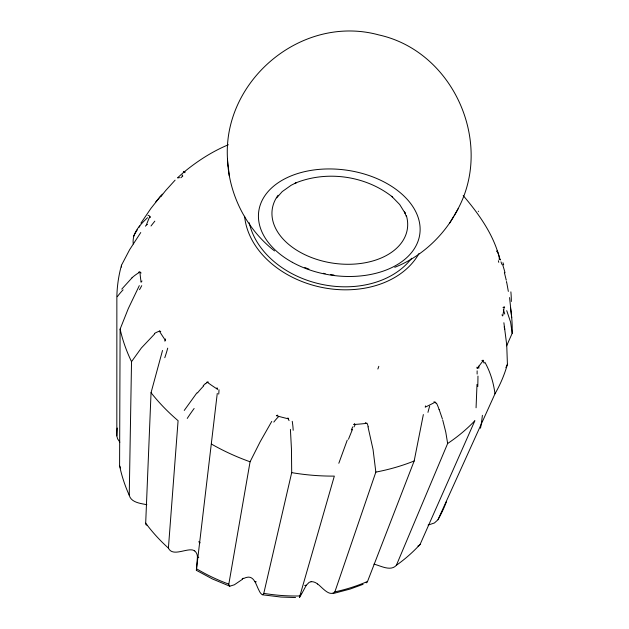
<?xml version="1.0" encoding="UTF-8"?>
<svg xmlns="http://www.w3.org/2000/svg" width="629" height="629" viewBox="0 0 629 629"><rect width="100%" height="100%" fill="white"/><g stroke="black" fill="none" stroke-linecap="round" stroke-linejoin="round"><path stroke-width="0.94" d="M119.872 442.187L117.607 438.838L116.829 435.968L116.86 296.503A199.307 159.624 12.2 0 1 121.491 265.226L129.621 249.713L140.754 232.533M477.128 374.066L477.128 370.851M120.469 467.976L119.589 465.727L120.115 329.109L128.308 308.548L139.316 285.629M120.115 329.109A199.307 159.624 12.2 0 0 131.532 361.644L129.244 495.243C131.044 502.524 140.637 503.467 146.824 504.686M121.483 267.089L121.491 265.226M243.659 578.57A15.159 14.294 11.4 0 1 245.271 577.823A13.406 12.635 11.2 0 1 246.277 577.477C254.202 575.071 256.137 585.253 259.022 590.419C259.628 592.188 262.804 597.039 263.787 593.359L291.699 472.631L291.455 449.035L290.409 429.363M133.262 243.942C131.783 233.147 140.275 224.569 147.54 217.705M228.288 166.984C217.139 85.182 299.2 13.123 378.8 34.917C455.931 51.892 496.312 148.766 454.122 215.543M477.002 384.413L476.067 407.773M428.097 525.089L434.403 522.982L437.941 519.813L494.976 393.825A199.307 159.624 12.2 0 0 507.422 364.277L506.722 344.849L503.884 322.732M162.518 350.479L151.046 392.7L145.684 523.249L145.952 524.751L146.887 525.081M151.046 392.7A199.307 159.624 12.2 0 0 178.086 420.691L168.407 548.095C172.48 556.814 185.437 548.559 192.6 550.005A5.087 4.702 -0.5 0 1 193.441 550.312L194.495 550.941M217.264 393.408L196.476 569.394L197.451 556.696A150.535 131.217 12.2 0 0 198.756 557.577M242.59 579.191L234.342 584.797L229.789 586.189L212.484 578.995L196.35 570.314L196.452 569.331M196.468 569.457L196.358 570.283M271.759 421.406L260.178 441.739L250.075 461.78L228.807 584.215L228.925 585.552L229.789 586.189M423.356 414.558L414.165 460.994L367.509 581.526L366.754 582.769L366.007 582.658M165.513 338.968L165.057 340.548M165.002 340.776L164.9 341.233M291.699 472.631A199.307 159.624 12.2 0 0 334.329 476.106L299.435 597.456M317.614 583.987C322.048 587.116 329.352 597.228 334.864 591.889L375.843 472.104L373.052 449.515L368.004 426.871M338.819 463.266L347.271 440.08M373.956 564.134C380.726 565.754 390.523 571.667 396.341 565.353L447.651 443.492A199.307 159.624 12.2 0 0 474.887 420.691L420.109 544.384L419.189 545.595L417.939 545.988M351.352 429.977L352.704 426.879M396.341 565.353L396.38 565.274A169.916 147.477 12.2 0 0 420.148 544.305M506.644 345.848L512.171 333.315L510.599 322.142L506.738 310.647M505.897 367.666L507.422 364.277M301.739 593.674L306.26 585.292L309.059 582.423A5.103 4.741 22.9 0 1 309.861 582.084L311.056 581.833M301.598 593.957L299.561 597.471M394.768 267.317C422.138 256.451 444.734 234.947 458.085 208.804M449.664 223.13L453.548 216.518M131.532 361.644L141.368 347.986L154.695 333.897M184.242 410.438L196.916 392.85M140.92 223.13L150.944 208.38L160.694 196.075M160.898 196.673L161.268 196.185M161.637 195.698L162.007 195.202M145.425 226.196L146.431 224.868A184.266 144.387 12.2 0 1 149.867 216.439L150.284 217.194A14.884 11.338 2.2 0 1 150.425 217.492M276.697 197.86L282.232 191.593L291.125 185.28L296.353 182.646L295.182 183.149C326.923 170.152 365.842 175.727 392.653 197.113L391.678 196.303L399.667 204.496L405.162 213.333L404.549 211.942L406.295 216.439M162.384 194.715L163.139 193.74M121.751 289.136L132.019 277.845M163.516 193.252L165.081 191.279M165.482 190.776L175.098 180.161M183.92 172.393L184.454 171.78M155.622 202.098L162.353 194.117M203.198 385.695L205.298 383.611M179.548 177.637A9.466 7.005 4.6 0 1 177.551 177.873A184.266 144.387 12.2 0 1 184.816 171.426C198.049 160.647 212.602 151.322 228.382 144.741M502.98 307.589L504.167 306.952L504.655 307.455M138.663 272.844L137.028 273.867A150.15 81.4 49.3 0 0 131.972 277.79M147.477 224.443L146.431 224.868M363.075 584.317L350.141 589.043L333.071 593.572M295.559 597.55L280.99 597.047L262.348 594.775M433.9 401.876L435.134 402.159L435.936 403.323M274.558 250.94C246.45 229.113 228.956 194.738 227.462 159.216M463.188 195.572C478.307 213.317 492.869 233.485 499.017 256.341M287.909 417.9L289.049 420.652M484.888 362.233C490.337 371.912 493.592 382.841 494.976 393.825M439.136 409.455L442.415 418.993M500.991 261.861L501.903 264.377M442.73 420.078L445.764 432.06L447.651 443.492M504.379 272.546L506.007 279.213M506.125 279.724L506.235 280.227M506.51 281.493L506.675 282.248M506.777 282.751L508.334 291.4M499.127 256.986L499.418 258.944M509.569 297.564L511.707 317.716M228.445 168.116L229.255 175.735M419.008 253.511A91.59 69.3 12.2 0 1 320.719 287.17A91.59 69.3 12.2 0 1 244.61 216.227M414.165 460.994A199.307 159.624 12.2 0 1 375.843 472.104M250.075 461.78A199.307 159.624 12.2 0 1 211.611 444.16M133.387 236.386A199.307 159.624 12.2 0 1 137.279 229.884M138.828 227.501A199.307 159.624 12.2 0 1 139.89 225.929M510.473 307.84A199.307 159.624 12.2 0 1 512.171 333.315M200.164 542.858A137.782 120.045 12.2 0 1 198.685 541.75M477.159 368.287A184.266 144.387 12.2 0 0 483.355 360.268A10.292 8.193 23.3 0 0 481.893 360.496M435.134 402.159A184.266 144.387 12.2 0 1 425.204 407.152L425.479 406.248A15.969 13.178 22.8 0 1 425.613 405.909M353.875 424.481A184.266 144.387 12.2 0 0 366.573 423.356A10.732 9.144 18.3 0 0 365.315 422.633M288.625 418.875A184.266 144.387 12.2 0 1 276.304 415.675L277.342 415.282A16.299 14.05 11.7 0 1 277.751 415.148M217.351 389.147A184.266 144.387 12.2 0 1 207.043 382.086M165.183 339.974A184.266 144.387 12.2 0 1 159.294 330.948L160.356 331.302A15.922 13.067 1.4 0 1 160.749 331.452M141.093 282.02A184.266 144.387 12.2 0 1 139.96 272.192A9.286 7.32 1.3 0 1 141.132 273.025M497.248 250.719A184.266 144.387 12.2 0 1 500.22 259.848M504.167 306.952A184.266 144.387 12.2 0 1 502.72 315.97L502.146 315.16A14.962 11.448 22.5 0 1 501.95 314.846M147.972 215.267A45.374 12.808 -80.3 0 1 149.891 216.345M151.007 225.984A73.389 9.985 -48.5 0 1 154.828 221.141M117.308 296.707A228.382 117.702 20.4 0 1 123.103 289.82M354.001 426.949A46.2 29.657 -42 0 1 355.181 424.638M353.97 424.528A9.757 8.303 18.3 0 1 354.638 423.616M367.029 423.215A39.847 32.142 -7.1 0 1 368.248 426.816M377.872 369.019A218.184 1.753 -70.8 0 1 378.807 366.322M348.497 439.223A146.384 41.467 -58.2 0 1 352.554 429.261M446.433 501.714A169.916 147.477 12.2 0 1 438.036 519.625M367.54 581.448A169.916 147.477 12.2 0 1 334.864 591.889M299.703 595.962A169.916 147.477 12.2 0 1 263.787 593.359M228.822 584.137A169.916 147.477 12.2 0 1 196.547 568.789M168.407 548.095A169.916 147.477 12.2 0 1 145.692 523.163M129.244 495.243A169.916 147.477 12.2 0 1 119.589 465.727M116.829 435.873A169.916 147.477 12.2 0 1 117.246 428.027M478.307 211.187A41.899 16.307 38.8 0 1 478.449 211.556M504.804 329.156A44.337 3.137 77.7 0 1 504.159 326.899M503.326 309.94A78.114 27.189 -68.7 0 1 504.741 314.005M182.457 174.996A41.695 2.139 -59.6 0 1 182.088 175.774M184.729 171.434A8.625 6.384 4.6 0 1 184.942 172.716M180.814 177.779A34.674 4.694 -36.9 0 1 182.842 176.034M183.322 172.087A144.324 23.037 -86.8 0 1 183.943 171.387M427.956 412.365A47.403 18.823 -65.8 0 1 429.693 406.114M436.44 403.095A81.919 57.184 -20 0 1 439.058 409.487M482.396 415.313A212.374 90.662 71.5 0 1 480.517 428.215M478.811 368.335A43.684 9.325 -83.8 0 1 478.873 366.086M477.254 368.272A9.349 7.438 23.2 0 1 476.892 367.234M482.891 360.936A38.259 20.042 -64.5 0 1 484.149 363.169M477.961 376.079A139.151 24.421 84.7 0 1 477.773 386.599M502.956 262.725A40.877 8.672 60.5 0 1 503.68 264.88M500.259 259.793A8.688 6.471 20.3 0 1 499.001 259.069M498.349 260.705A35.743 2.555 79.6 0 1 498.758 262.34M496.635 251.663A9.561 7.123 20.4 0 1 497.272 250.735M510.874 291.864A210.762 134.661 22.7 0 1 511.33 301.495M502.61 264.612A133.67 67.295 43.6 0 1 505.016 272.797M154.427 333.496A48.221 32.37 55.1 0 1 159.428 331.2M167.723 348.144A78.24 24.814 -84.3 0 1 164.782 357.712M187.245 418.427A224.364 87.187 -31 0 1 194.125 408.48M273.812 422.106A49.156 35.767 -13.9 0 1 278.443 416.807M292.233 421.304A81.982 56.13 48.3 0 1 293.177 430.291M138.545 272.247A44.612 22.526 83.8 0 1 139.897 271.752M141.737 285.645A37.048 10.685 -71.5 0 1 139.528 289.662M142.005 280.99A10.198 8.035 1.2 0 1 141.069 282.004M205.534 383.816A46.609 36.01 26.4 0 1 207.326 382.353M207.067 382.173A9.734 8.24 4.9 0 1 208.348 382.023M218.978 389.697A39.297 27.464 66.2 0 1 218.711 394.124M217.005 387.755A10.701 9.058 4.7 0 1 217.319 389.147M197.443 392.968A151.015 90.199 -9.7 0 1 203.741 385.852M311.041 581.644A8.995 8.374 23.3 0 1 317.574 584.034M306.26 585.292A150.535 131.217 12.2 0 1 304.664 585.41M256.286 581.841A150.535 131.217 12.2 0 1 254.706 581.487M242.189 578.845A15.489 10.764 -14.2 0 1 243.297 578.185M194.628 550.807A8.979 8.303 -1.1 0 1 197.388 556.696M333.92 275.038A83.775 63.065 12.2 0 1 330.398 274.566M325.146 273.646A83.775 63.065 12.2 0 1 323.4 273.285M308.918 269.094A83.775 63.065 12.2 0 1 304.806 267.506M406.428 215.778A68.27 44.714 8.2 0 1 331.782 262.977A68.27 44.714 8.2 0 1 278.081 195.249M411.633 258.252A87.997 66.572 12.2 0 1 320.821 284.159A87.997 66.572 12.2 0 1 249.241 222.752M292.328 262.309A81.33 53.056 8.2 0 0 419.763 234.373A81.33 53.056 8.2 0 0 305.741 171.403A81.33 53.056 8.2 0 0 292.328 262.309"/></g></svg>
